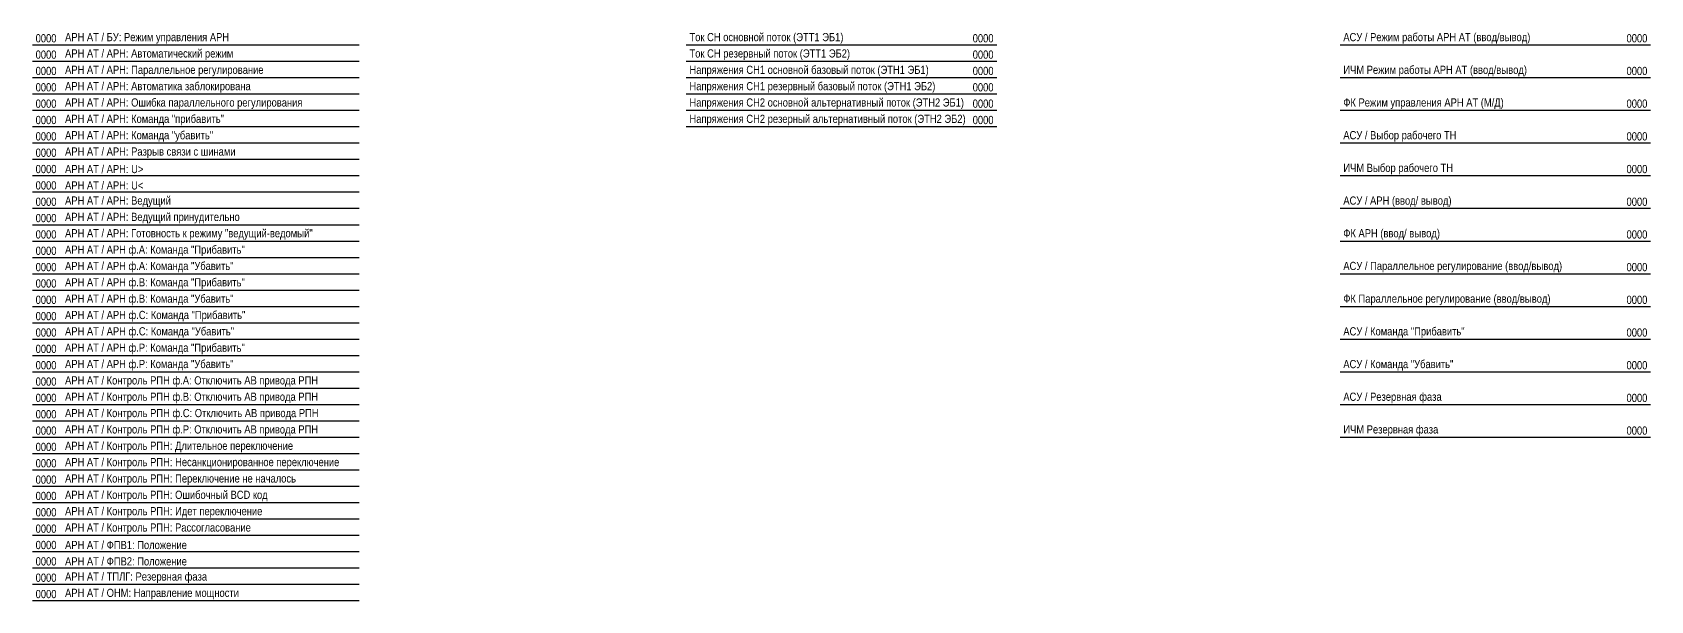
# Model space of a CAD drawing. Header units: millimetres. Extents: x -700 to 205, y -750 to 4.
# Drawn here: x -700 to -205, y -170 to 3.8 of the extents above; entities that cross this region are included whole.
import ezdxf

# ---------------------------------------------------------------- set-up
doc = ezdxf.new("R2010")
doc.units = ezdxf.units.MM
for name, color, linetype, lineweight in [('MMS', 190, 'Continuous', 30), ('Вход-Аналоги', 5, 'Continuous', 30), ('Линии связи', 75, 'Continuous', 30), ('Сигналы внутр.', 13, 'Continuous', 30), ('Сигнатура', 153, 'Continuous', 30)]:
    doc.layers.add(name, color=color, linetype=linetype, lineweight=lineweight)
doc.styles.add('Narrow', font='ARIALN.TTF')

msp = doc.modelspace()

# ---------------------------------------------------------------- linework, layer by layer
at = {"layer": 'Линии связи'}
for p, q in [((-700, 0), (-600, 0)), ((-500, 0), (-405, 0)), ((-300, 0), (-205, 0)), ((-700, -5), (-600, -5)), ((-500, -5), (-405, -5)), ((-700, -10), (-600, -10)), ((-500, -10), (-405, -10)), ((-300, -10), (-205, -10)), ((-700, -15), (-600, -15)), ((-500, -15), (-405, -15)), ((-700, -20), (-600, -20)), ((-500, -20), (-405, -20)), ((-300, -20), (-205, -20)), ((-700, -25), (-600, -25)), ((-500, -25), (-405, -25)), ((-700, -30), (-600, -30)), ((-300, -30), (-205, -30)), ((-700, -35), (-600, -35)), ((-700, -40), (-600, -40)), ((-300, -40), (-205, -40)), ((-700, -45), (-600, -45)), ((-700, -50), (-600, -50)), ((-300, -50), (-205, -50)), ((-700, -55), (-600, -55)), ((-700, -60), (-600, -60)), ((-300, -60), (-205, -60)), ((-700, -65), (-600, -65)), ((-700, -70), (-600, -70)), ((-300, -70), (-205, -70)), ((-700, -75), (-600, -75)), ((-700, -80), (-600, -80)), ((-300, -80), (-205, -80)), ((-700, -85), (-600, -85)), ((-700, -90), (-600, -90)), ((-300, -90), (-205, -90)), ((-700, -95), (-600, -95)), ((-700, -100), (-600, -100)), ((-300, -100), (-205, -100)), ((-700, -105), (-600, -105)), ((-700, -110), (-600, -110)), ((-300, -110), (-205, -110)), ((-700, -115), (-600, -115)), ((-700, -120), (-600, -120)), ((-300, -120), (-205, -120)), ((-700, -125), (-600, -125)), ((-700, -130), (-600, -130)), ((-700, -135), (-600, -135)), ((-700, -140), (-600, -140)), ((-700, -145), (-600, -145)), ((-700, -150), (-600, -150)), ((-700, -155), (-600, -155)), ((-700, -160), (-600, -160)), ((-700, -165), (-600, -165)), ((-700, -170), (-600, -170))]:
    msp.add_line(p, q, dxfattribs=at)

# ---------------------------------------------------------------- texts
at = {"layer": 'MMS', "char_height": 2.5, "width": 92, "attachment_point": 4, "style": 'Narrow'}
for s, insert in [('АСУ / Режим работы АРН АТ (ввод/вывод)', (-299, 2)), ('ИЧМ Режим работы АРН АТ (ввод/вывод)', (-299, -8)), ('ФК Режим управления АРН АТ (М/Д)', (-299, -18)), ('АСУ / Выбор рабочего ТН', (-299, -28)), ('ИЧМ Выбор рабочего ТН', (-299, -38)), ('АСУ / АРН (ввод/ вывод)', (-299, -48)), ('ФК АРН (ввод/ вывод)', (-299, -58)), ('АСУ / Параллельное регулирование (ввод/вывод)', (-299, -68)), ('ФК Параллельное регулирование (ввод/вывод)', (-299, -78)), ('АСУ / Команда "Прибавить"', (-299, -88)), ('АСУ / Команда "Убавить"', (-299, -98)), ('АСУ / Резервная фаза', (-299, -108)), ('ИЧМ Резервная фаза', (-299, -118))]:
    msp.add_mtext(s, dxfattribs=dict(at, insert=insert))
at = {"layer": 'Вход-Аналоги', "char_height": 2.5, "width": 92, "attachment_point": 4, "style": 'Narrow'}
for s, insert in [('Ток СН основной поток (ЭТТ1 ЭБ1)', (-499, 2)), ('Ток СН резервный поток (ЭТТ1 ЭБ2)', (-499, -3)), ('Напряжения СН1 основной базовый поток (ЭТН1 ЭБ1)', (-499, -8)), ('Напряжения СН1 резервный базовый поток (ЭТН1 ЭБ2)', (-499, -13)), ('Напряжения СН2 основной альтернативный поток (ЭТН2 ЭБ1)', (-499, -18)), ('Напряжения СН2 резерный альтернативный поток (ЭТН2 ЭБ2)', (-499, -23))]:
    msp.add_mtext(s, dxfattribs=dict(at, insert=insert))
at = {"layer": 'Сигналы внутр.', "char_height": 2.5, "width": 80, "attachment_point": 4, "style": 'Narrow'}
for s, insert in [('АРН АТ / БУ: Режим управления АРН', (-690, 2)), ('АРН АТ / АРН: Автоматический режим', (-690, -3)), ('АРН АТ / АРН: Параллельное регулирование', (-690, -8)), ('АРН АТ / АРН: Автоматика заблокирована', (-690, -13)), ('АРН АТ / АРН: Ошибка параллельного регулирования', (-690, -18)), ('АРН АТ / АРН: Команда "прибавить"', (-690, -23)), ('АРН АТ / АРН: Команда "убавить"', (-690, -28)), ('АРН АТ / АРН: Разрыв связи с шинами', (-690, -33)), ('АРН АТ / АРН: U>', (-690, -38)), ('АРН АТ / АРН: U<', (-690, -43)), ('АРН АТ / АРН: Ведущий', (-690, -48)), ('АРН АТ / АРН: Ведущий принудительно', (-690, -53)), ('АРН АТ / АРН: Готовность к режиму "ведущий-ведомый"', (-690, -58)), ('АРН АТ / АРН ф.А: Команда "Прибавить"', (-690, -63)), ('АРН АТ / АРН ф.А: Команда "Убавить"', (-690, -68)), ('АРН АТ / АРН ф.В: Команда "Прибавить"', (-690, -73)), ('АРН АТ / АРН ф.В: Команда "Убавить"', (-690, -78)), ('АРН АТ / АРН ф.С: Команда "Прибавить"', (-690, -83)), ('АРН АТ / АРН ф.С: Команда "Убавить"', (-690, -88)), ('АРН АТ / АРН ф.Р: Команда "Прибавить"', (-690, -93)), ('АРН АТ / АРН ф.Р: Команда "Убавить"', (-690, -98)), ('АРН АТ / Контроль РПН ф.А: Отключить АВ привода РПН', (-690, -103)), ('АРН АТ / Контроль РПН ф.В: Отключить АВ привода РПН', (-690, -108)), ('АРН АТ / Контроль РПН ф.С: Отключить АВ привода РПН', (-690, -113)), ('АРН АТ / Контроль РПН ф.Р: Отключить АВ привода РПН', (-690, -118)), ('АРН АТ / Контроль РПН: Длительное переключение', (-690, -123)), ('АРН АТ / Контроль РПН: Несанкционированное переключение', (-690, -128)), ('АРН АТ / Контроль РПН: Переключение не началось', (-690, -133)), ('АРН АТ / Контроль РПН: Ошибочный BCD код', (-690, -138)), ('АРН АТ / Контроль РПН: Идет переключение', (-690, -143)), ('АРН АТ / Контроль РПН: Рассогласование', (-690, -148)), ('АРН АТ / ФПВ1: Положение', (-690, -153)), ('АРН АТ / ФПВ2: Положение', (-690, -158)), ('АРН АТ / ТПЛГ: Резервная фаза', (-690, -163)), ('АРН АТ / ОНМ: Направление мощности', (-690, -168))]:
    msp.add_mtext(s, dxfattribs=dict(at, insert=insert))
at = {"layer": 'Сигнатура', "char_height": 2.5, "style": 'Narrow'}
for insert, width, attachment_point in [((-699, 2), 15, 4), ((-406, 2), 10, 6), ((-206, 2), 10, 6), ((-699, -3), 15, 4), ((-406, -3), 10, 6), ((-699, -8), 15, 4), ((-406, -8), 10, 6), ((-206, -8), 10, 6), ((-699, -13), 15, 4), ((-406, -13), 10, 6), ((-699, -18), 15, 4), ((-406, -18), 10, 6), ((-206, -18), 10, 6), ((-699, -23), 15, 4), ((-406, -23), 10, 6), ((-699, -28), 15, 4), ((-206, -28), 10, 6), ((-699, -33), 15, 4), ((-699, -38), 15, 4), ((-206, -38), 10, 6), ((-699, -43), 15, 4), ((-699, -48), 15, 4), ((-206, -48), 10, 6), ((-699, -53), 15, 4), ((-699, -58), 15, 4), ((-206, -58), 10, 6), ((-699, -63), 15, 4), ((-699, -68), 15, 4), ((-206, -68), 10, 6), ((-699, -73), 15, 4), ((-699, -78), 15, 4), ((-206, -78), 10, 6), ((-699, -83), 15, 4), ((-699, -88), 15, 4), ((-206, -88), 10, 6), ((-699, -93), 15, 4), ((-699, -98), 15, 4), ((-206, -98), 10, 6), ((-699, -103), 15, 4), ((-699, -108), 15, 4), ((-206, -108), 10, 6), ((-699, -113), 15, 4), ((-699, -118), 15, 4), ((-206, -118), 10, 6), ((-699, -123), 15, 4), ((-699, -128), 15, 4), ((-699, -133), 15, 4), ((-699, -138), 15, 4), ((-699, -143), 15, 4), ((-699, -148), 15, 4), ((-699, -153), 15, 4), ((-699, -158), 15, 4), ((-699, -163), 15, 4), ((-699, -168), 15, 4)]:
    msp.add_mtext('0000', dxfattribs=dict(at, insert=insert, width=width, attachment_point=attachment_point))

doc.saveas('drawing.dxf')
